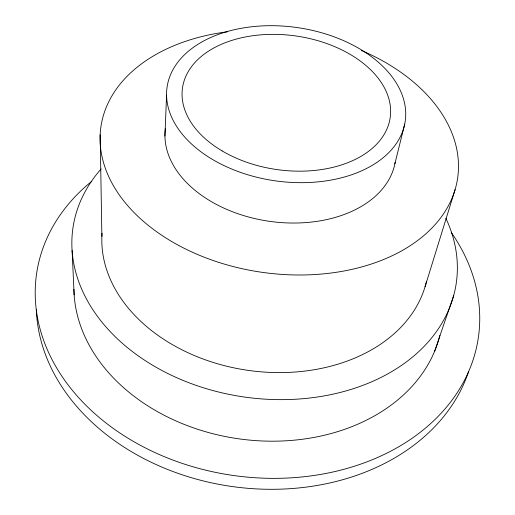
<?xml version="1.0" encoding="UTF-8"?>
<svg xmlns="http://www.w3.org/2000/svg" width="515" height="515" viewBox="0 0 515 515"><rect width="100%" height="100%" fill="white"/><g stroke="black" fill="none" stroke-linecap="round" stroke-linejoin="round"><path stroke-width="0.77" d="M164.935 136.102L166.564 95.153M394.863 163.828L404.719 124.07A120.285 77.417 8.1 0 0 240.26 28.48A120.285 77.417 8.1 0 0 213.442 160.004A120.285 77.417 8.1 0 0 404.719 124.07M425.062 286.72L455.099 189.572M434.634 351.262L453.689 295.546M72.094 250.509L74.154 294.889M100.161 134.73L101.886 236.411M468.496 371.869A220.484 171.135 8.1 0 1 231.319 486.418A220.484 171.135 8.1 0 1 36.327 309.708M451.198 232.336A223.182 171.547 8.1 0 1 386.977 453.078A223.182 171.547 8.1 0 1 92.076 411.189A223.182 171.547 8.1 0 1 91.779 181.286M439.913 335.368A185.4 142.056 8.1 0 1 242.404 439.308A185.4 142.056 8.1 0 1 73.915 289.308M445.868 218.276A193.634 142.951 8.1 0 1 244.265 397.014A193.634 142.951 8.1 0 1 101.14 168.946M426.504 281.261A164.24 120.986 8.1 0 1 247 370.201A164.24 120.986 8.1 0 1 102.079 233.205M361.35 50.438A180.192 121.154 8.1 0 1 411.234 245.018A180.192 121.154 8.1 0 1 127.45 205.376A180.192 121.154 8.1 0 1 227.598 31.756M395.153 162.322A116.139 77.784 8.1 0 1 268.592 221.193A116.139 77.784 8.1 0 1 165.386 128.415M222.132 150.927A104.899 67.465 8.1 0 0 389.617 120.761A104.899 67.465 8.1 0 0 247.277 36.61A104.899 67.465 8.1 0 0 222.132 150.927"/></g></svg>
